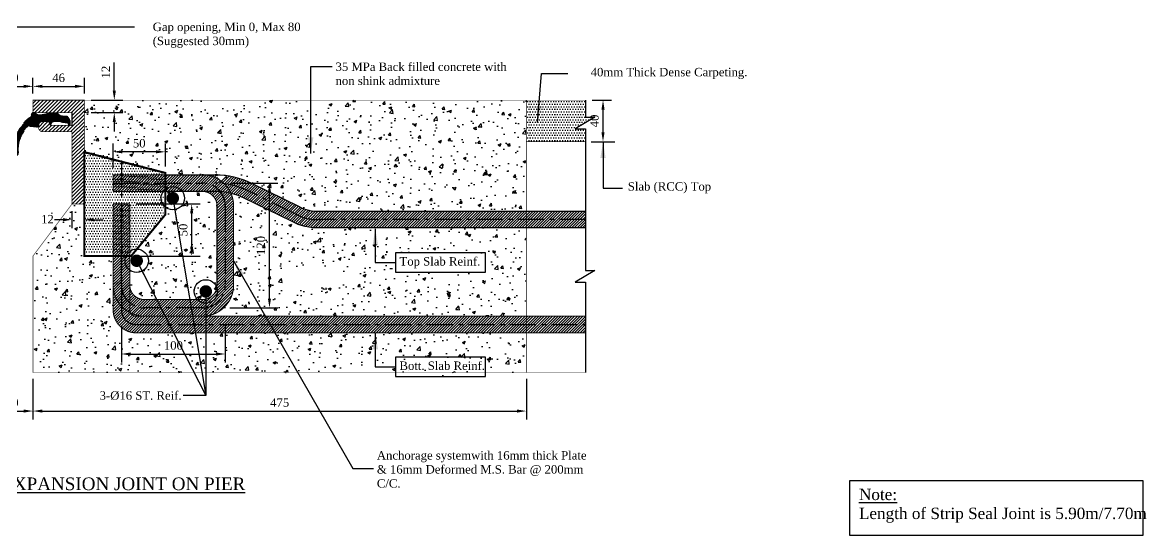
# Model space of a CAD drawing. Extents: x 25837 to 33401, y -1784 to 3293.
# Drawn here: x 28440 to 29522, y 1447 to 1941 of the extents above; entities that cross this region are included whole.
import ezdxf

# ---------------------------------------------------------------- set-up
doc = ezdxf.new("R2010")
doc.units = 0
doc.header["$LTSCALE"] = 200
doc.header["$MEASUREMENT"] = 0
doc.linetypes.add('CENTER', pattern=[2, 1.25, -0.25, 0.25, -0.25])
doc.layers.get('Defpoints').update_dxf_attribs({"linetype": 'CONTINUOUS'})
doc.layers.add('Ber', color=12, linetype='CONTINUOUS', lineweight=25)
doc.layers.add('Line', color=6, linetype='CONTINUOUS', lineweight=25)
for name, color, linetype in [('DIM', 152, 'CONTINUOUS'), ('hatch', 250, 'CONTINUOUS'), ('Text', 7, 'CONTINUOUS')]:
    doc.layers.add(name, color=color, linetype=linetype)
doc.styles.add('dimen_text', font='simplex.shx')
doc.styles.add('FRAME_TEXT', font='arial.ttf')
doc.styles.get("Standard").update_dxf_attribs({"font": 'times.ttf'})
doc.styles.add('SWISSEL', font='swissl.ttf')
doc.dimstyles.new('dim_5', dxfattribs={"dimscale": 45, "dimtxt": 0.18, "dimasz": 0.2, "dimexe": 0.18, "dimexo": 0.14, "dimgap": 0.09, "dimtad": 1, "dimdec": 0, "dimzin": 0, "dimdsep": 46, "dimtxsty": 'dimen_text', "dimcen": 0.09, "dimclrd": 256, "dimclre": 256, "dimclrt": 7, "dimadec": 0, "dimazin": 0, "dimtfac": 1, "dimtdec": 0, "dimtofl": 0, "dimtmove": 0, "dimatfit": 3, "dimfxl": 1, "dimtolj": 1, "dimtzin": 0, "dimarcsym": 0})
pattern_1 = [(50, (0, 0), (28.690407, -2.510085), [3, -33]), (355, (0, 0), (-5.550053, 30.087685), [2.4, -26.4]), (100.45144, (2.39, -0.21), (23.140354, 27.5776), [2.549608, -28.045684]), (46.1842, (0, 8), (42.689653, -6.62077), [4.5, -49.5]), (96.63564, (3.557, 7.45), (37.38648, 38.964744), [3.824414, -42.06855]), (351.18416, (0, 8), (37.38648, 38.964744), [3.6, -39.6]), (21, (4, 6), (23.876282, -16.104756), [3, -33]), (326, (4, 6), (9.732613, 29.006002), [2.4, -26.4]), (71.45144, (5.99, 4.658), (33.608895, 12.901246), [2.549608, -28.045684]), (37.5, (0, 0), (0.4863942, 13.315754), [0, -26.08, 0, -26.8, 0, -26.5]), (7.5, (0, 0), (10.5227815, 15.7764685), [0, -15.28, 0, -25.48, 0, -10.1]), (327.5, (-8.92, 0), (21.3528974, -0.902195), [0, -10, 0, -31.2, 0, -41.4]), (317.5, (-12.92, 0), (23.327447, 4.004199), [0, -13, 0, -20.72, 0, -29.4])]

# ---------------------------------------------------------------- blocks, each defined once
blk = doc.blocks.new('*D2')
at = {"layer": 'Defpoints', "color": 0, "transparency": 16777216}
for p in [(28499.9, 1879.6), (28450.4, 1866.3), (28499.9, 1866.3)]:
    blk.add_point(p, dxfattribs=at)
at = {"layer": 'hatch', "lineweight": -2, "transparency": 16777216}
for p, q in [((28450.4, 1872.6), (28450.4, 1887.7)), ((28499.9, 1872.6), (28499.9, 1887.7)), ((28459.4, 1879.6), (28490.9, 1879.6))]:
    blk.add_line(p, q, dxfattribs=at)
at = {"layer": 'hatch', "transparency": 16777216}
for points in [[(28459.4, 1881.1), (28459.4, 1878.1), (28450.4, 1879.6)], [(28490.9, 1881.1), (28490.9, 1878.1), (28499.9, 1879.6)]]:
    blk.add_solid(points, dxfattribs=at)
at = {"layer": 'hatch', "color": 7, "transparency": 16777216, "insert": (28475.1, 1887.8), "char_height": 8.1, "attachment_point": 5}
blk.add_mtext('\\A1;46', dxfattribs=at)
blk = doc.blocks.new('*D3')
at = {"layer": 'Defpoints', "color": 0, "transparency": 16777216}
for p in [(28450.4, 1879.6), (28410.4, 1866.3), (28450.4, 1866.3)]:
    blk.add_point(p, dxfattribs=at)
at = {"layer": 'hatch', "lineweight": -2, "transparency": 16777216}
for p, q in [((28410.4, 1872.6), (28410.4, 1887.7)), ((28450.4, 1872.6), (28450.4, 1887.7)), ((28419.4, 1879.6), (28441.4, 1879.6))]:
    blk.add_line(p, q, dxfattribs=at)
at = {"layer": 'hatch', "transparency": 16777216}
for points in [[(28419.4, 1881.1), (28419.4, 1878.1), (28410.4, 1879.6)], [(28441.4, 1881.1), (28441.4, 1878.1), (28450.4, 1879.6)]]:
    blk.add_solid(points, dxfattribs=at)
at = {"layer": 'hatch', "color": 7, "transparency": 16777216, "insert": (28430.4, 1887.8), "char_height": 8.1, "attachment_point": 5}
blk.add_mtext('\\A1;30', dxfattribs=at)
blk = doc.blocks.new('*D5')
at = {"layer": 'Defpoints', "color": 0, "transparency": 16777216}
for p in [(28450.4, 1604.4), (28925.4, 1604.4), (28925.4, 1567.2)]:
    blk.add_point(p, dxfattribs=at)
at = {"layer": 'hatch', "lineweight": -2, "transparency": 16777216}
for p, q in [((28450.4, 1598.1), (28450.4, 1559.1)), ((28925.4, 1598.1), (28925.4, 1559.1)), ((28459.4, 1567.2), (28916.4, 1567.2))]:
    blk.add_line(p, q, dxfattribs=at)
at = {"layer": 'hatch', "transparency": 16777216}
for points in [[(28459.4, 1568.7), (28459.4, 1565.7), (28450.4, 1567.2)], [(28916.4, 1568.7), (28916.4, 1565.7), (28925.4, 1567.2)]]:
    blk.add_solid(points, dxfattribs=at)
at = {"layer": 'hatch', "color": 7, "transparency": 16777216, "insert": (28687.9, 1575.3), "char_height": 8.1, "attachment_point": 5}
blk.add_mtext('\\A1;475', dxfattribs=at)
blk = doc.blocks.new('*D6')
at = {"layer": 'Defpoints', "color": 0, "transparency": 16777216}
for p in [(28410.4, 1604.3), (28450.4, 1604.3), (28450.4, 1567.2)]:
    blk.add_point(p, dxfattribs=at)
at = {"layer": 'hatch', "lineweight": -2, "transparency": 16777216}
for p, q in [((28410.4, 1598), (28410.4, 1559.1)), ((28450.4, 1598), (28450.4, 1559.1)), ((28419.4, 1567.2), (28441.4, 1567.2))]:
    blk.add_line(p, q, dxfattribs=at)
at = {"layer": 'hatch', "transparency": 16777216}
for points in [[(28419.4, 1568.7), (28419.4, 1565.7), (28410.4, 1567.2)], [(28441.4, 1568.7), (28441.4, 1565.7), (28450.4, 1567.2)]]:
    blk.add_solid(points, dxfattribs=at)
at = {"layer": 'hatch', "color": 7, "transparency": 16777216, "insert": (28430.4, 1575.3), "char_height": 8.1, "attachment_point": 5}
blk.add_mtext('\\A1;30', dxfattribs=at)
blk = doc.blocks.new('*D50')
at = {"layer": 'Defpoints', "color": 0, "transparency": 16777216}
for p in [(28635.6, 1655.8), (28535.6, 1655.3), (28635.6, 1622.1)]:
    blk.add_point(p, dxfattribs=at)
at = {"layer": 'hatch', "lineweight": -2, "transparency": 16777216}
for p, q in [((28535.6, 1649), (28535.6, 1614)), ((28635.6, 1649.5), (28635.6, 1614)), ((28544.6, 1622.1), (28626.6, 1622.1))]:
    blk.add_line(p, q, dxfattribs=at)
at = {"layer": 'hatch', "transparency": 16777216}
for points in [[(28544.6, 1623.6), (28544.6, 1620.6), (28535.6, 1622.1)], [(28626.6, 1623.6), (28626.6, 1620.6), (28635.6, 1622.1)]]:
    blk.add_solid(points, dxfattribs=at)
at = {"layer": 'hatch', "color": 7, "transparency": 16777216, "insert": (28585.6, 1630.3), "char_height": 8.1, "attachment_point": 5}
blk.add_mtext('\\A1;100', dxfattribs=at)
blk = doc.blocks.new('*D51')
at = {"layer": 'Defpoints', "color": 0, "transparency": 16777216}
for p in [(28635.1, 1786.5), (28678.1, 1786.5), (28633.6, 1666.5)]:
    blk.add_point(p, dxfattribs=at)
at = {"layer": 'hatch', "lineweight": -2, "transparency": 16777216}
for p, q in [((28641.4, 1786.5), (28686.2, 1786.5)), ((28678.1, 1675.5), (28678.1, 1777.5)), ((28639.9, 1666.5), (28686.2, 1666.5))]:
    blk.add_line(p, q, dxfattribs=at)
at = {"layer": 'hatch', "transparency": 16777216}
for points in [[(28676.6, 1777.5), (28679.6, 1777.5), (28678.1, 1786.5)], [(28676.6, 1675.5), (28679.6, 1675.5), (28678.1, 1666.5)]]:
    blk.add_solid(points, dxfattribs=at)
at = {"layer": 'hatch', "color": 7, "transparency": 16777216, "insert": (28669.9, 1726.5), "char_height": 8.1, "attachment_point": 5, "rotation": 90}
blk.add_mtext('\\A1;120', dxfattribs=at)
blk = doc.blocks.new('*D53')
at = {"layer": 'Defpoints', "color": 0, "transparency": 16777216}
for p in [(28500.2, 1866.3), (28528.7, 1866.3), (28500.2, 1854.3)]:
    blk.add_point(p, dxfattribs=at)
at = {"layer": 'hatch', "lineweight": -2, "transparency": 16777216}
for p, q in [((28528.7, 1875.3), (28528.7, 1902.4)), ((28506.5, 1866.3), (28536.8, 1866.3)), ((28506.5, 1854.3), (28536.8, 1854.3)), ((28528.7, 1845.3), (28528.7, 1836.3))]:
    blk.add_line(p, q, dxfattribs=at)
at = {"layer": 'hatch', "transparency": 16777216}
for points in [[(28527.2, 1875.3), (28530.2, 1875.3), (28528.7, 1866.3)], [(28527.2, 1845.3), (28530.2, 1845.3), (28528.7, 1854.3)]]:
    blk.add_solid(points, dxfattribs=at)
at = {"layer": 'hatch', "color": 7, "transparency": 16777216, "insert": (28520.6, 1893.3), "char_height": 8.1, "attachment_point": 5, "rotation": 90}
blk.add_mtext('\\A1;12', dxfattribs=at)
blk = doc.blocks.new('*D85')
at = {"layer": 'Defpoints', "color": 0, "transparency": 16777216}
for p in [(28543.6, 1766.5), (28603.2, 1766.5), (28543.6, 1716.3)]:
    blk.add_point(p, dxfattribs=at)
at = {"layer": 'hatch', "lineweight": -2, "transparency": 16777216}
for p, q in [((28549.9, 1766.5), (28611.3, 1766.5)), ((28603.2, 1725.3), (28603.2, 1757.5)), ((28549.9, 1716.3), (28611.3, 1716.3))]:
    blk.add_line(p, q, dxfattribs=at)
at = {"layer": 'hatch', "transparency": 16777216}
for points in [[(28601.7, 1757.5), (28604.7, 1757.5), (28603.2, 1766.5)], [(28601.7, 1725.3), (28604.7, 1725.3), (28603.2, 1716.3)]]:
    blk.add_solid(points, dxfattribs=at)
at = {"layer": 'hatch', "color": 7, "transparency": 16777216, "insert": (28595.1, 1741.4), "char_height": 8.1, "attachment_point": 5, "rotation": 90}
blk.add_mtext('\\A1;50', dxfattribs=at)
blk = doc.blocks.new('*D87')
at = {"layer": 'Defpoints', "color": 0, "transparency": 16777216}
for p in [(28527.6, 1816.6), (28527.6, 1794.5), (28577.9, 1796.3)]:
    blk.add_point(p, dxfattribs=at)
at = {"layer": 'hatch', "lineweight": -2, "transparency": 16777216}
for p, q in [((28527.6, 1800.8), (28527.6, 1824.7)), ((28577.9, 1802.6), (28577.9, 1824.7)), ((28568.9, 1816.6), (28536.6, 1816.6))]:
    blk.add_line(p, q, dxfattribs=at)
at = {"layer": 'hatch', "transparency": 16777216}
for points in [[(28536.6, 1818.1), (28536.6, 1815.1), (28527.6, 1816.6)], [(28568.9, 1818.1), (28568.9, 1815.1), (28577.9, 1816.6)]]:
    blk.add_solid(points, dxfattribs=at)
at = {"layer": 'hatch', "color": 7, "transparency": 16777216, "insert": (28552.7, 1824.8), "char_height": 8.1, "attachment_point": 5}
blk.add_mtext('\\A1;50', dxfattribs=at)
blk = doc.blocks.new('*D98')
at = {"layer": 'Defpoints', "color": 0, "transparency": 16777216}
for p in [(28982.3, 1866.3), (28999.2, 1866.3), (28982.3, 1826.3)]:
    blk.add_point(p, dxfattribs=at)
at = {"layer": 'hatch', "lineweight": -2, "transparency": 16777216}
for p, q in [((28988.6, 1866.3), (29007.3, 1866.3)), ((28999.2, 1835.3), (28999.2, 1857.3)), ((28988.6, 1826.3), (29007.3, 1826.3))]:
    blk.add_line(p, q, dxfattribs=at)
at = {"layer": 'hatch', "transparency": 16777216}
for points in [[(28997.7, 1857.3), (29000.7, 1857.3), (28999.2, 1866.3)], [(28997.7, 1835.3), (29000.7, 1835.3), (28999.2, 1826.3)]]:
    blk.add_solid(points, dxfattribs=at)
at = {"layer": 'hatch', "color": 7, "transparency": 16777216, "insert": (28991, 1846.3), "char_height": 8.1, "attachment_point": 5, "rotation": 90}
blk.add_mtext('\\A1;40', dxfattribs=at)

msp = doc.modelspace()

# ---------------------------------------------------------------- hatches: boundary and pattern name
at = {"layer": 'hatch'}
h = msp.add_hatch(dxfattribs=at)
h.set_pattern_fill('ANSI31', color=256, scale=20)
h.paths.add_polyline_path([(28499.9, 1866.3), (28450.4, 1866.3), (28450.4, 1854.4), (28451.1, 1854.4), (28451.5, 1854.4), (28452.2, 1854.4), (28466.8, 1854.3), (28466.9, 1854.4), (28467.2, 1854.3), (28487.9, 1854.3), (28487.9, 1841.9), (28467.2, 1842.1), (28467.2, 1842.2, -0.128468), (28466.7, 1842.4), (28466.8, 1842.4), (28466.7, 1842.6), (28466.6, 1842.8), (28466.1, 1843.9), (28465.9, 1844.4), (28465.7, 1845.1), (28465.2, 1845.5), (28464.8, 1845.8), (28458.9, 1845.8), (28458.2, 1845.5), (28457.5, 1845.1), (28457.1, 1844.6), (28456.6, 1844.2), (28456.2, 1843.5), (28455.9, 1842.8), (28455.9, 1841.9), (28455.9, 1841.7), (28455.9, 1839.2, 0.375735), (28459.7, 1836), (28487.9, 1836), (28487.9, 1766.3), (28499.9, 1766.3), (28499.9, 1801.3), (28499.9, 1854.3)])
h = msp.add_hatch(dxfattribs=at)
h.set_pattern_fill('DOTS', color=256, scale=40)
h.set_pattern_definition([(0, (116.568, 10), (1.25, 2.5), [0, -2.5])])
h.paths.add_polyline_path([(28925.4, 1866.3), (28925.4, 1826.3), (28982.3, 1826.3), (28982.3, 1838.7), (28972.4, 1838.7), (28991.2, 1849.8), (28982.4, 1849.8), (28982.4, 1866.3)])
at = {"layer": 'Line'}
h = msp.add_hatch(dxfattribs=at)
h.set_pattern_fill('AR-CONC', color=256, scale=4)
h.set_pattern_definition(pattern_1)
h.paths.add_polyline_path([(28799.3, 1619.1), (28886, 1619.1), (28886, 1600.6), (28799.3, 1600.6)])
edge = h.paths.add_edge_path()
edge.add_line((28925.4, 1743.5), (28726.6, 1743.5))
edge.add_arc((28724.2, 1795.4), 51.9, 241.2117, 272.7177, ccw=False)
edge.add_line((28699.2, 1749.8), (28653.6, 1772.1))
edge.add_arc((28626.1, 1715.9), 62.5, 63.9294, 76.2407)
edge.add_arc((28613.6, 1764.5), 30, 0, 24.0073, ccw=False)
edge.add_line((28643.6, 1764.5), (28643.6, 1688.5))
edge.add_arc((28613.6, 1688.5), 30, -90, 0, ccw=False)
edge.add_line((28613.6, 1658.5), (28925.4, 1658.5))
edge.add_line((28925.4, 1658.5), (28925.4, 1743.5))
h.paths.add_polyline_path([(28799.3, 1700.9), (28799.3, 1719.4), (28886, 1719.4), (28886, 1700.9)], flags=16)
edge = h.paths.add_edge_path()
edge.add_line((28925.4, 1866.3), (28499.9, 1866.3))
edge.add_line((28499.9, 1866.3), (28499.9, 1854.3))
edge.add_line((28499.9, 1854.3), (28499.9, 1816.3))
edge.add_line((28499.9, 1816.3), (28579.9, 1796.3))
edge.add_line((28579.9, 1796.3), (28579.9, 1794.5))
edge.add_line((28579.9, 1794.5), (28626.1, 1794.5))
edge.add_arc((28626.1, 1715.9), 78.5, 63.9294, 90, ccw=False)
edge.add_line((28660.7, 1786.5), (28706.6, 1764))
edge.add_arc((28724.2, 1795.4), 35.9, 240.6623, 272.7177)
edge.add_line((28725.9, 1759.5), (28925.4, 1759.5))
edge.add_line((28925.4, 1759.5), (28925.4, 1866.3))
h.paths.add_polyline_path([(28800.5, 1602.3), (28886.3, 1602.3), (28886.3, 1619), (28800.5, 1619)])
h.paths.add_polyline_path([(28456.9, 1745.9), (28472.5, 1745.9), (28472.5, 1758), (28456.9, 1758)])
h.paths.add_polyline_path([(28801, 1702.6), (28883.1, 1702.6), (28883.1, 1719.3), (28801, 1719.3)], flags=0)
h.paths.add_polyline_path([(28690.9, 1685.8), (28746.5, 1685.8), (28746.5, 1702.5), (28690.9, 1702.5)], flags=16)
edge = h.paths.add_edge_path()
edge.add_line((28450.4, 1716.3), (28450.4, 1604.3))
edge.add_line((28450.4, 1604.3), (28925.4, 1604.3))
edge.add_line((28925.4, 1604.3), (28925.4, 1642.5))
edge.add_line((28925.4, 1642.5), (28549.6, 1642.5))
edge.add_arc((28549.6, 1664.5), 22, 180, 270, ccw=False)
edge.add_line((28527.6, 1664.5), (28527.6, 1691.1))
edge.add_line((28527.6, 1691.1), (28527.6, 1716.3))
edge.add_line((28527.6, 1716.3), (28499.9, 1716.3))
edge.add_line((28499.9, 1716.3), (28487.9, 1716.3))
edge.add_line((28487.9, 1716.3), (28450.4, 1716.3))
h = msp.add_hatch(dxfattribs=at)
h.set_pattern_fill('ANSI31', color=256)
h.paths.add_polyline_path([(28413, 1849.6), (28412.4, 1850.1), (28411.9, 1850.8), (28411.7, 1851.4), (28411.7, 1852.3), (28411.5, 1852.8), (28411.2, 1853.5), (28410.8, 1853.9), (28410.4, 1854.3), (28408.4, 1854.3), (28408.1, 1853.9), (28407.2, 1853.5), (28406.3, 1853), (28405.9, 1852.6), (28404.9, 1852.3), (28403.8, 1852.1), (28402.4, 1852.3), (28401.3, 1852.3), (28399.9, 1852.6), (28398.8, 1852.8), (28397.7, 1853), (28396.5, 1853.5), (28395.4, 1853.9), (28394.5, 1854.2), (28394.1, 1854.3), (28393.5, 1854.3), (28393.1, 1854.2), (28392.5, 1853.9), (28391.8, 1853.7), (28386.1, 1853.5), (28385.4, 1853), (28385, 1852.6), (28378.3, 1852.1), (28377.8, 1851.7), (28377.4, 1851.2), (28376.9, 1850.8), (28376.5, 1850.3), (28376, 1849.6), (28375.6, 1848.9), (28375.3, 1848.5), (28375.1, 1847.8), (28374.7, 1847.1), (28374.4, 1846.5), (28374.4, 1845.8), (28374.4, 1842.8), (28374.7, 1842.4), (28375.3, 1842.2), (28376, 1842.4), (28376.2, 1843.1), (28376.5, 1844.2), (28377.2, 1845.1), (28378.1, 1845.6), (28385.2, 1845.8), (28391.3, 1845.6), (28392.2, 1844.6), (28393.5, 1842.2), (28393.9, 1842.4), (28394, 1842.6), (28394.6, 1843.9), (28394.9, 1844.7), (28395.1, 1845.1), (28395.5, 1845.5), (28396, 1845.8), (28401.8, 1845.8), (28402.5, 1845.5), (28403.1, 1845.1), (28403.2, 1845.1), (28404.1, 1844.2), (28404.6, 1843.5), (28404.8, 1842.8), (28404.8, 1841.7), (28405, 1841), (28405.5, 1840.6), (28405.9, 1840.6), (28406.6, 1840.6), (28407.3, 1841), (28407.5, 1841), (28413.7, 1841.5), (28414.2, 1841.7), (28414.6, 1841.7), (28415.3, 1841.3), (28416, 1840.6), (28416.7, 1840.1), (28417.1, 1839.7), (28417.8, 1839), (28418.2, 1838.3), (28418.9, 1837.6), (28419.4, 1837.2), (28418.8, 1836.5), (28419.3, 1835.8), (28419.7, 1835.1), (28420.2, 1834.2), (28420.6, 1833.6), (28421.1, 1832.9), (28421.5, 1832.2), (28421.8, 1831.3), (28422.2, 1830.6), (28422.4, 1829.9), (28422.7, 1829), (28423.1, 1828.4), (28423.3, 1827.4), (28423.6, 1826.8), (28423.8, 1825.9), (28423.8, 1825.2), (28424, 1824.3), (28424.2, 1823.4), (28424.2, 1822.7), (28424.2, 1821.8), (28424.5, 1820.9), (28424.5, 1820.2), (28424.5, 1819.3), (28424.5, 1818.4), (28424.5, 1817.5), (28424.2, 1816.6), (28424.5, 1815.5), (28424.7, 1814.3), (28425.4, 1813.4), (28426.1, 1812.5), (28426.7, 1811.8), (28427.9, 1811.4), (28429, 1810.9), (28430.1, 1810.9), (28430.4, 1810.9), (28430.4, 1815.7), (28430.1, 1815.7), (28429.4, 1815.9), (28429.2, 1816.8), (28429.2, 1817.7), (28429.2, 1818.6), (28429.2, 1819.5), (28429.2, 1820.4), (28429, 1821.3), (28429, 1822.5), (28429, 1823.4), (28428.8, 1824.3), (28428.5, 1825.2), (28428.5, 1826.1), (28428.3, 1827), (28428.1, 1827.9), (28427.9, 1828.8), (28427.4, 1829.7), (28427.2, 1830.4), (28427, 1831.3), (28426.5, 1832.2), (28426.3, 1833.1), (28425.8, 1834), (28425.4, 1834.7), (28424.9, 1835.6), (28424.5, 1836.3), (28424, 1837.2), (28423.6, 1837.9), (28423.1, 1838.8), (28422.4, 1839.4), (28422, 1840.3), (28421.3, 1841), (28420.6, 1841.7), (28420.2, 1842.4), (28419.5, 1843.1), (28418.8, 1843.7), (28419.2, 1844.6), (28418.2, 1845.3), (28417.6, 1846.2), (28416.7, 1846.9), (28415.8, 1847.8), (28414.9, 1848.5), (28414, 1849.2)])
h.paths.add_polyline_path([(28485.4, 1848.5), (28485.1, 1848.9), (28484.7, 1849.6), (28484.2, 1850.3), (28483.8, 1850.8), (28477.3, 1851.2), (28476.9, 1851.7), (28476.4, 1852.1), (28475.7, 1852.6), (28475.3, 1853), (28474.6, 1853.5), (28468.9, 1853.7), (28468.3, 1853.9), (28467.6, 1854.2), (28467.2, 1854.3), (28466.6, 1854.3), (28466.2, 1854.2), (28465.3, 1853.9), (28464.2, 1853.5), (28463, 1853), (28461.9, 1852.8), (28460.8, 1852.6), (28459.4, 1852.3), (28458.3, 1852.3), (28456.9, 1852.1), (28455.8, 1852.3), (28454.8, 1852.6), (28454.5, 1853), (28453.5, 1853.5), (28452.6, 1853.9), (28452.3, 1854.3), (28450.3, 1854.3), (28449.9, 1853.9), (28449.5, 1853.5), (28449.2, 1852.8), (28449, 1852.3), (28449, 1851.4), (28448.8, 1850.8), (28448.3, 1850.1), (28447.7, 1849.6), (28446.8, 1849.2), (28445.9, 1848.5), (28444.9, 1847.8), (28444, 1846.9), (28443.1, 1846.2), (28442.5, 1845.3), (28441.6, 1844.6), (28441.9, 1843.7), (28441.2, 1843.1), (28440.5, 1842.4), (28440.1, 1841.7), (28439.4, 1841), (28438.7, 1840.3), (28438.3, 1839.4), (28437.6, 1838.8), (28437.1, 1837.9), (28436.7, 1837.2), (28436.2, 1836.3), (28435.8, 1835.6), (28435.3, 1834.7), (28434.9, 1834), (28434.4, 1833.1), (28434.2, 1832.2), (28433.7, 1831.3), (28433.5, 1830.4), (28433.3, 1829.7), (28432.8, 1828.8), (28432.6, 1827.9), (28432.4, 1827), (28432.2, 1826.1), (28432.2, 1825.2), (28431.9, 1824.3), (28431.7, 1823.4), (28431.7, 1822.5), (28431.7, 1821.3), (28431.5, 1820.4), (28431.5, 1819.5), (28431.5, 1818.6), (28431.5, 1817.7), (28431.5, 1816.8), (28431.3, 1815.9), (28430.6, 1815.7), (28430.4, 1815.7), (28430.4, 1810.9), (28430.6, 1810.9), (28431.7, 1810.9), (28432.8, 1811.4), (28434, 1811.8), (28434.7, 1812.5), (28435.3, 1813.4), (28436, 1814.3), (28436.2, 1815.5), (28436.5, 1816.6), (28436.2, 1817.5), (28436.2, 1818.4), (28436.2, 1819.3), (28436.2, 1820.2), (28436.2, 1820.9), (28436.5, 1821.8), (28436.5, 1822.7), (28436.5, 1823.4), (28436.7, 1824.3), (28436.9, 1825.2), (28436.9, 1825.9), (28437.1, 1826.8), (28437.4, 1827.4), (28437.6, 1828.4), (28438, 1829), (28438.3, 1829.9), (28438.5, 1830.6), (28439, 1831.3), (28439.2, 1832.2), (28439.6, 1832.9), (28440.1, 1833.6), (28440.5, 1834.2), (28441, 1835.1), (28441.4, 1835.8), (28441.9, 1836.5), (28441.3, 1837.2), (28441.8, 1837.6), (28442.5, 1838.3), (28442.9, 1839), (28443.6, 1839.7), (28444, 1840.1), (28444.7, 1840.6), (28445.4, 1841.3), (28446.1, 1841.7), (28446.5, 1841.7), (28447, 1841.5), (28447.2, 1841), (28447.4, 1841), (28454.1, 1840.6), (28454.8, 1840.6), (28455.2, 1840.6), (28455.7, 1841), (28455.9, 1841.7), (28455.9, 1842.8), (28456.2, 1843.5), (28456.6, 1844.2), (28457.5, 1845.1), (28458.2, 1845.5), (28458.9, 1845.8), (28464.8, 1845.8), (28465.2, 1845.5), (28465.7, 1845.1), (28465.8, 1844.7), (28466.1, 1843.9), (28466.7, 1842.6), (28466.8, 1842.4), (28467.2, 1842.2), (28468.5, 1844.6), (28469.4, 1845.6), (28475.5, 1845.8), (28476.6, 1845.6), (28477.6, 1845.1), (28484.2, 1844.2), (28484.5, 1843.1), (28484.7, 1842.4), (28485.4, 1842.2), (28486, 1842.4), (28486.3, 1842.8), (28486.3, 1845.8), (28486.3, 1846.5), (28486, 1847.1), (28485.6, 1847.8)])
h = msp.add_hatch(dxfattribs=at)
h.set_pattern_fill('DOTS', color=8, scale=40)
h.set_pattern_definition([(0, (346.9933, 370.4102), (1.25, 2.5), [0, -2.5])])
h.paths.add_polyline_path([(28499.9, 1818.3), (28576.9, 1797.3), (28576.9, 1757.3), (28544.9, 1718.3), (28499.9, 1718.3)])
at = {"layer": 'Line', "lineweight": 9}
h = msp.add_hatch(dxfattribs=at)
h.set_pattern_fill('ANSI31', color=8, scale=15)
h.set_pattern_definition([(45, (13, -15), (-1.32582521, 1.32582521), [])])
h.paths.add_polyline_path([(28579.9, 1794.5), (28527.6, 1794.5), (28527.6, 1778.5), (28579.9, 1778.5)])
edge = h.paths.add_edge_path()
edge.add_line((28613.6, 1794.5), (28579.9, 1794.5))
edge.add_line((28579.9, 1794.5), (28579.9, 1778.5))
edge.add_line((28579.9, 1778.5), (28613.6, 1778.5))
edge.add_arc((28613.6, 1764.5), 14, 0, 90, ccw=False)
edge.add_line((28627.6, 1764.5), (28627.6, 1688.5))
edge.add_arc((28613.6, 1688.5), 14, -90, 0, ccw=False)
edge.add_line((28613.6, 1674.5), (28557.6, 1674.5))
edge.add_arc((28557.6, 1688.5), 14, 180, 270, ccw=False)
edge.add_line((28543.6, 1688.5), (28543.6, 1716.3))
edge.add_line((28543.6, 1716.3), (28535.6, 1716.3))
edge.add_line((28535.6, 1716.3), (28535.6, 1668.1))
edge.add_arc((28557.6, 1688.5), 30, 222.8334, 270)
edge.add_line((28557.6, 1658.5), (28613.6, 1658.5))
edge.add_arc((28613.6, 1688.5), 30, 270, 360)
edge.add_line((28643.6, 1688.5), (28643.6, 1764.5))
edge.add_arc((28613.6, 1764.5), 30, 0, 90)
edge = h.paths.add_edge_path()
edge.add_line((28535.6, 1716.3), (28527.6, 1716.3))
edge.add_line((28527.6, 1716.3), (28527.6, 1688.5))
edge.add_arc((28557.6, 1688.5), 30, 180, 222.8334)
edge.add_line((28535.6, 1668.1), (28535.6, 1716.3))
h.paths.add_polyline_path([(28535.6, 1766.5), (28527.6, 1766.5), (28527.6, 1716.3), (28535.6, 1716.3)])
h.paths.add_polyline_path([(28543.6, 1766.5), (28535.6, 1766.5), (28535.6, 1716.3), (28543.6, 1716.3)], flags=17)
h = msp.add_hatch(dxfattribs=at)
h.set_pattern_fill('ANSI31', color=8, scale=15)
h.set_pattern_definition([(45, (-54.991, 95.2127), (-1.32582521, 1.32582521), [])])
edge = h.paths.add_edge_path()
edge.add_line((28901.9, 1751.5), (28726.3, 1751.5))
edge.add_arc((28724.2, 1795.4), 43.9, 240.9747, 272.7177, ccw=False)
edge.add_line((28702.8, 1756.9), (28657.1, 1779.3))
edge.add_arc((28626.1, 1715.9), 70.5, 63.9294, 88.9317)
edge.add_arc((28601.9, 1823.5), 45, 304.6647, 318.8834)
edge.add_arc((28626.1, 1715.9), 78.5, 63.9294, 82.9621, ccw=False)
edge.add_line((28660.7, 1786.5), (28706.6, 1764))
edge.add_arc((28724.2, 1795.4), 35.9, 240.6623, 272.7177)
edge.add_line((28725.9, 1759.5), (28901.9, 1759.5))
edge.add_line((28901.9, 1759.5), (28901.9, 1751.5))
edge = h.paths.add_edge_path()
edge.add_arc((28613.6, 1764.5), 30, 72.0348, 90)
edge.add_line((28613.6, 1794.5), (28624.8, 1794.5))
edge.add_arc((28601.9, 1823.5), 37, 304.5819, 308.3917, ccw=False)
edge = h.paths.add_edge_path()
edge.add_arc((28613.6, 1764.5), 30, 54.9668, 72.0348)
edge.add_arc((28601.9, 1823.5), 37, 304.5819, 308.3917)
edge.add_line((28624.8, 1794.5), (28626.1, 1794.5))
edge.add_arc((28626.1, 1715.9), 78.5, 82.9621, 90, ccw=False)
edge.add_arc((28601.9, 1823.5), 45, 310.0724, 318.8834, ccw=False)
edge = h.paths.add_edge_path()
edge.add_arc((28613.6, 1764.5), 30, 24.0073, 45.7774)
edge.add_arc((28626.1, 1715.9), 70.5, 63.9294, 83.1673, ccw=False)
edge.add_line((28657.1, 1779.3), (28702.8, 1756.9))
edge.add_arc((28724.2, 1795.4), 43.9, 240.9747, 272.7177)
edge.add_line((28726.3, 1751.5), (28901.9, 1751.5))
edge.add_line((28901.9, 1751.5), (28901.9, 1743.5))
edge.add_line((28901.9, 1743.5), (28726.6, 1743.5))
edge.add_arc((28724.2, 1795.4), 51.9, 241.2117, 272.7177, ccw=False)
edge.add_line((28699.2, 1749.8), (28653.6, 1772.1))
edge.add_arc((28626.1, 1715.9), 62.5, 63.9294, 76.2407)
h.paths.add_polyline_path([(28982.3, 1743.5), (28982.3, 1751.5), (28901.9, 1751.5), (28901.9, 1743.5)])
h.paths.add_polyline_path([(28982.3, 1751.5), (28982.3, 1759.5), (28901.9, 1759.5), (28901.9, 1751.5)])
at = {"layer": 'Line'}
h = msp.add_hatch(dxfattribs=at)
h.set_pattern_fill('AR-CONC', color=256, scale=4)
h.set_pattern_definition([(50, (0, 15), (28.690407, -2.510085), [3, -33]), (355, (0, 15), (-5.550053, 30.087685), [2.4, -26.4]), (100.45144, (2.39, 14.79), (23.140354, 27.5776), [2.549608, -28.045684]), (46.1842, (0, 23), (42.689653, -6.62077), [4.5, -49.5]), (96.63564, (3.557, 22.45), (37.38648, 38.964744), [3.824414, -42.06855]), (351.18416, (0, 23), (37.38648, 38.964744), [3.6, -39.6]), (21, (4, 21), (23.876282, -16.104756), [3, -33]), (326, (4, 21), (9.732613, 29.006002), [2.4, -26.4]), (71.45144, (5.99, 19.658), (33.608895, 12.901246), [2.549608, -28.045684]), (37.5, (0, 15), (0.4863942, 13.315754), [0, -26.08, 0, -26.8, 0, -26.5]), (7.5, (0, 15), (10.5227815, 15.7764685), [0, -15.28, 0, -25.48, 0, -10.1]), (327.5, (-8.92, 15), (21.3528974, -0.902195), [0, -10, 0, -31.2, 0, -41.4]), (317.5, (-12.92, 15), (23.327447, 4.004199), [0, -13, 0, -20.72, 0, -29.4])])
h.paths.add_polyline_path([(28627.6, 1764.5, 0.414214), (28613.6, 1778.5), (28579.9, 1778.5), (28579.9, 1756.3), (28544.9, 1716.3), (28543.6, 1716.3), (28543.6, 1688.5, 0.414214), (28557.6, 1674.5), (28613.6, 1674.5, 0.414214), (28627.6, 1688.5)])
h = msp.add_hatch(dxfattribs=at)
h.set_pattern_fill('AR-CONC', color=256, scale=4)
h.set_pattern_definition(pattern_1)
h.paths.add_polyline_path([(28499.9, 1766.3), (28487.9, 1766.3), (28450.4, 1716.3), (28499.9, 1716.3)])
at = {"layer": 'Line', "lineweight": 9}
h = msp.add_hatch(dxfattribs=at)
h.set_pattern_fill('ANSI31', color=8, scale=15)
h.set_pattern_definition([(45, (-84.2437, 121.2074), (-1.32582521, 1.32582521), [])])
edge = h.paths.add_edge_path()
edge.add_line((28535.6, 1691.1), (28527.6, 1691.1))
edge.add_line((28527.6, 1691.1), (28527.6, 1664.5))
edge.add_arc((28549.6, 1664.5), 22, 180, 270)
edge.add_line((28549.6, 1642.5), (28872.6, 1642.5))
edge.add_line((28872.6, 1642.5), (28872.6, 1650.5))
edge.add_line((28872.6, 1650.5), (28549.6, 1650.5))
edge.add_arc((28549.6, 1664.5), 14, 180, 270, ccw=False)
edge.add_line((28535.6, 1664.5), (28535.6, 1691.1))
edge = h.paths.add_edge_path(flags=17)
edge.add_line((28540.3, 1691.1), (28535.6, 1691.1))
edge.add_line((28535.6, 1691.1), (28535.6, 1664.5))
edge.add_arc((28549.6, 1664.5), 14, 180, 270)
edge.add_line((28549.6, 1650.5), (28872.6, 1650.5))
edge.add_line((28872.6, 1650.5), (28872.6, 1658.5))
edge.add_line((28872.6, 1658.5), (28549.6, 1658.5))
edge.add_arc((28549.6, 1664.5), 6, 180, 270, ccw=False)
edge.add_line((28543.6, 1664.5), (28543.6, 1688.1))
edge.add_arc((28572.6, 1722.5), 45, 224.1735, 229.876, ccw=False)
h.paths.add_polyline_path([(28982.3, 1642.5), (28982.3, 1650.5), (28872.6, 1650.5), (28872.6, 1642.5)])
h.paths.add_polyline_path([(28982.3, 1650.5), (28982.3, 1658.5), (28872.6, 1658.5), (28872.6, 1650.5)])

# ---------------------------------------------------------------- linework, layer by layer
at = {"layer": 'Ber', "const_width": 6}
for points in [[(28588, 1772, -1), (28582, 1772, -1)], [(28553.3, 1711.8, -1), (28547.3, 1711.8, -1)], [(28619.8, 1682.3, -1), (28613.8, 1682.3, -1)]]:
    msp.add_lwpolyline(points, format="xyb", close=True, dxfattribs=at)
at = {"layer": 'hatch', "color": 1}
msp.add_line((28487.9, 1854.3), (28487.9, 1841.9), dxfattribs=at)
at = {"layer": 'hatch'}
for p, q in [((28987.9, 1826.3), (29010.5, 1826.3)), ((28487.9, 1759.4), (28487.9, 1743.2)), ((28499.9, 1759.4), (28499.9, 1743.2)), ((28479.4, 1751.3), (28471.1, 1751.3)), ((28508.9, 1751.3), (28517.9, 1751.3))]:
    msp.add_line(p, q, dxfattribs=at)
at = {"layer": 'hatch', "color": 1, "const_width": 0.65}
for points in [[(28487.9, 1854.3), (28450.4, 1854.3), (28450.4, 1866.3), (28499.9, 1866.3), (28499.9, 1854.3), (28499.9, 1854.3)], [(28487.9, 1854.3), (28487.9, 1841.9)], [(28499.9, 1766.3), (28499.9, 1854.3)], [(28487.9, 1836), (28487.9, 1766.3)], [(28499.9, 1766.3), (28487.9, 1766.3)]]:
    msp.add_lwpolyline(points, dxfattribs=at)
at = {"layer": 'hatch', "color": 12, "const_width": 0.5}
for points in [[(28499.9, 1866.3), (28982.4, 1866.3)], [(28925.4, 1866.3), (28925.4, 1604.3)], [(28925.4, 1826.3), (28982.3, 1826.3)], [(28450.4, 1716.3), (28487.9, 1766.3)], [(28450.4, 1716.3), (28450.4, 1604.3), (28450.4, 1604.3)], [(28982.3, 1604.3), (28450.4, 1604.3)]]:
    msp.add_lwpolyline(points, dxfattribs=at)
at = {"layer": 'hatch'}
for points in [[(28982.4, 1866.3), (28982.4, 1849.8), (28991.2, 1849.8), (28972.4, 1838.7), (28982.3, 1838.7), (28982.4, 1726.2)], [(28982.4, 1726.2), (28982.4, 1702.4)], [(28982.4, 1702.4), (28982.4, 1702.4), (28991.2, 1702.4), (28972.4, 1691.3), (28982.3, 1691.3), (28982.3, 1604.3)]]:
    msp.add_lwpolyline(points, dxfattribs=at)
at = {"layer": 'hatch', "color": 5, "const_width": 0.5}
msp.add_lwpolyline([(28439.4, 1841), (28440.1, 1841.7), (28440.5, 1842.4), (28441.2, 1843.1), (28441.9, 1843.7), (28441.6, 1844.6), (28442.5, 1845.3), (28443.1, 1846.2), (28444, 1846.9), (28444.9, 1847.8), (28445.9, 1848.5), (28446.8, 1849.2), (28447.7, 1849.6), (28448.3, 1850.1), (28448.8, 1850.8), (28449, 1851.4), (28449, 1852.3), (28449.2, 1852.8), (28449.5, 1853.5), (28449.9, 1853.9), (28450.4, 1854.4), (28451.1, 1854.4), (28451.5, 1854.4), (28452.2, 1854.4), (28452.6, 1853.9), (28453.5, 1853.5), (28454.5, 1853), (28454.8, 1852.6), (28455.8, 1852.3), (28456.9, 1852.1), (28458.3, 1852.3), (28459.4, 1852.3), (28460.8, 1852.6), (28461.9, 1852.8), (28463, 1853), (28464.2, 1853.5), (28465.3, 1853.9), (28466.2, 1854.2), (28466.9, 1854.4), (28467.6, 1854.2), (28468.3, 1853.9), (28468.9, 1853.7), (28474.6, 1853.5), (28475.3, 1853), (28475.7, 1852.6), (28476.4, 1852.1), (28476.9, 1851.7), (28477.3, 1851.2), (28483.8, 1850.8), (28484.2, 1850.3), (28484.7, 1849.6), (28485.1, 1848.9), (28485.4, 1848.5), (28485.6, 1847.8), (28486, 1847.1), (28486.3, 1846.5), (28486.3, 1845.8), (28486.3, 1842.8), (28486, 1842.4), (28485.4, 1842.2), (28484.7, 1842.4), (28484.5, 1843.1), (28484.2, 1844.2), (28477.6, 1845.1), (28476.6, 1845.6), (28475.5, 1845.8), (28469.4, 1845.6), (28468.5, 1844.6), (28467.2, 1842.2), (28466.8, 1842.4), (28466.6, 1842.8), (28466.1, 1843.9), (28465.8, 1844.7), (28465.7, 1845.1), (28465.2, 1845.5), (28464.8, 1845.8), (28458.9, 1845.8), (28458.2, 1845.5), (28457.6, 1845.1), (28457.5, 1845.1), (28456.6, 1844.2), (28456.2, 1843.5), (28455.9, 1842.8), (28455.9, 1841.7), (28455.7, 1841), (28455.2, 1840.6), (28454.8, 1840.6), (28454.1, 1840.6), (28447.4, 1841), (28447.2, 1841), (28447, 1841.5), (28446.5, 1841.7), (28446.1, 1841.7), (28445.4, 1841.3), (28444.7, 1840.6), (28444, 1840.1), (28443.6, 1839.7), (28442.9, 1839), (28442.5, 1838.3), (28441.8, 1837.6), (28441.3, 1837.2), (28441.9, 1836.5), (28441.4, 1835.8), (28441, 1835.1), (28440.5, 1834.2), (28440.1, 1833.6), (28439.6, 1832.9)], dxfattribs=at)
at = {"layer": 'hatch', "color": 1, "const_width": 0.65}
msp.add_lwpolyline([(28487.9, 1841.9), (28467.5, 1842.1, -0.15474), (28466.8, 1842.4), (28465.9, 1844.4), (28465.7, 1845.1), (28465.2, 1845.5), (28464.8, 1845.8), (28458.9, 1845.8), (28458.2, 1845.5), (28457.5, 1845.1), (28457.1, 1844.6), (28456.6, 1844.2), (28456.2, 1843.5), (28455.9, 1842.8), (28455.9, 1841.9), (28455.9, 1841.7), (28455.9, 1839.2, 0.367305), (28459.5, 1836), (28487.9, 1836)], format="xyb", dxfattribs=at)
at = {"layer": 'hatch', "color": 1, "lineweight": 30, "const_width": 2}
msp.add_lwpolyline([(28544.9, 1716.3), (28499.9, 1716.3), (28499.9, 1816.3), (28577.9, 1796.3), (28577.9, 1756.3)], close=True, dxfattribs=at)
at = {"layer": 'hatch', "color": 2, "linetype": 'CENTER', "ltscale": 0.1}
for points in [[(28535.6, 1807.3), (28535.6, 1664.5, 0.414214), (28549.6, 1650.5), (28982.3, 1650.5)], [(28527.6, 1786.5), (28613.6, 1786.5, -0.414214), (28635.6, 1764.5), (28635.6, 1688.5, -0.414214), (28613.6, 1666.5), (28557.6, 1666.5, -0.414214), (28535.6, 1688.5), (28535.6, 1766.5)], [(28982.3, 1751.5), (28726.3, 1751.5, -0.139398), (28702.8, 1756.9), (28657.1, 1779.3, 0.114248), (28626.1, 1786.5)]]:
    msp.add_lwpolyline(points, format="xyb", dxfattribs=at)
at = {"layer": 'hatch', "color": 5, "lineweight": 30, "const_width": 1}
for points in [[(28527.6, 1794.5), (28613.6, 1794.5, -0.414214), (28643.6, 1764.5), (28643.6, 1688.5, -0.414214), (28613.6, 1658.5), (28557.6, 1658.5, -0.414214), (28527.6, 1688.5), (28527.6, 1766.5)], [(28543.6, 1766.5), (28543.6, 1688.5, 0.414214), (28557.6, 1674.5), (28613.6, 1674.5, 0.414214), (28627.6, 1688.5), (28627.6, 1764.5, 0.414214), (28613.6, 1778.5), (28527.6, 1778.5)], [(28527.6, 1691.1), (28527.6, 1664.5, 0.414214), (28549.6, 1642.5), (28982.3, 1642.5)], [(28982.3, 1658.5), (28549.6, 1658.5, -0.414214), (28543.6, 1664.5), (28543.6, 1691.1)]]:
    msp.add_lwpolyline(points, format="xyb", dxfattribs=at)
for points in [[(28527.6, 1794.5), (28543.6, 1794.5)], [(28527.6, 1794.5), (28527.6, 1778.5)], [(28527.6, 1766.5), (28543.6, 1766.5)]]:
    msp.add_lwpolyline(points, dxfattribs=at)
at = {"layer": 'hatch', "color": 5, "lineweight": 30}
msp.add_lwpolyline([(28982.3, 1743.5), (28726.6, 1743.5, -0.138343), (28699.2, 1749.8), (28653.6, 1772.1, 0.114248), (28626.1, 1778.5), (28577.9, 1778.5), (28577.9, 1794.5), (28626.1, 1794.5, -0.114248), (28660.7, 1786.5), (28706.6, 1764, 0.140787), (28725.9, 1759.5), (28982.3, 1759.5)], format="xyb", dxfattribs=at)
at = {"layer": 'hatch'}
msp.add_lwpolyline([(29236.7, 1500.4), (29518.8, 1500.4), (29518.8, 1447.5), (29236.7, 1447.5)], close=True, dxfattribs=at)
for points in [[(28479.4, 1752.8), (28479.4, 1749.8), (28487.9, 1751.3)], [(28508.9, 1752.8), (28508.9, 1749.8), (28499.9, 1751.3)]]:
    msp.add_solid(points, dxfattribs=at)
at = {"layer": 'Line', "color": 1}
for points in [[(28886, 1719.4), (28799.3, 1719.4), (28799.3, 1700.9), (28886, 1700.9)], [(28886, 1619.1), (28799.3, 1619.1), (28799.3, 1600.6), (28886, 1600.6)]]:
    msp.add_lwpolyline(points, close=True, dxfattribs=at)

# ---------------------------------------------------------------- texts
at = {"layer": 'DIM', "insert": (29245.6, 1492.5), "char_height": 10.935, "width": 279.733, "attachment_point": 1, "style": 'SWISSEL'}
msp.add_mtext('{\\fTimes New Roman|b0|i0|c0|p18;\\LNote:\\l \\PLength of Strip Seal Joint is 5.90m/7.70m}', dxfattribs=at)
at = {"layer": 'hatch', "color": 7, "char_height": 8.1, "attachment_point": 1, "style": 'FRAME_TEXT'}
for s, insert, width in [('{\\fTimes New Roman|b0|i0|c0|p18;Slab (RCC) Top}', (29023.1, 1787.4), 84.537), ('{\\fTimes New Roman|b0|i0|c0|p18;Top Slab Reinf.}', (28803.3, 1715.3), 84.537), ('{\\fTimes New Roman|b0|i0|c0|p18;Bott. Slab Reinf.}', (28803.3, 1614.9), 84.537), ('{\\fTimes New Roman|b0|i0|c0|p18;3-%%C16 ST. Reif. }', (28514.6, 1586.2), 96.772)]:
    msp.add_mtext(s, dxfattribs=dict(at, insert=insert, width=width))
at = {"layer": 'hatch', "color": 7, "insert": (28458.2, 1747.7), "char_height": 8.1, "width": 180.503, "attachment_point": 7}
msp.add_mtext('\\A1;12', dxfattribs=at)
at = {"layer": 'Text', "color": 7, "char_height": 8.1, "style": 'FRAME_TEXT'}
for s, insert, width, attachment_point in [('{\\fTimes New Roman|b0|i0|c0|p18;\\C256;Gap opening, Min 0, Max 80 (Suggested 30mm)}', (28565.7, 1916.6), 168.56, 7), ('{\\fTimes New Roman|b0|i0|c0|p18;\\C256;35 MPa Back filled concrete with non shink admixture}', (28741.7, 1880.8), 164.425, 7), ('{\\fTimes New Roman|b0|i0|c0|p18;40mm Thick Dense Carpeting. }', (29138.2, 1886.6), 168.799, 9), ('{\\fTimes New Roman|b0|i0|c0|p18;\\C256;Anchorage systemwith 16mm thick Plate & 16mm Deformed M.S. Bar @ 200mm C/C.}', (28781.5, 1493.4), 213.247, 7)]:
    msp.add_mtext(s, dxfattribs=dict(at, insert=insert, width=width, attachment_point=attachment_point))
at = {"layer": 'Text', "insert": (28238.9, 1503.3), "char_height": 12.15, "width": 446.708, "attachment_point": 1}
msp.add_mtext('{\\LTYPICAL DETAIL OF EXPANSION JOINT ON PIER}', dxfattribs=at)

# ---------------------------------------------------------------- dimensions: what is measured, and where the dimension line sits
at = {"layer": 'hatch'}
for base, p1, p2, angle, picture, middle in [((28528.7, 1866.3), (28500.2, 1854.3), (28500.2, 1866.3), 90, '*D53', (28520.6, 1893.3)), ((28999.2, 1866.3), (28982.3, 1826.3), (28982.3, 1866.3), 90, '*D98', (28991, 1846.3)), ((28527.6, 1816.6), (28577.9, 1796.3), (28527.6, 1794.5), 180, '*D87', (28552.7, 1824.8)), ((28678.1, 1786.5), (28633.6, 1666.5), (28635.1, 1786.5), 90, '*D51', (28669.9, 1726.5)), ((28603.2, 1766.5), (28543.6, 1716.3), (28543.6, 1766.5), 90, '*D85', (28595.1, 1741.4)), ((28925.4, 1567.2), (28450.4, 1604.4), (28925.4, 1604.4), 180, '*D5', (28687.9, 1575.3))]:
    dim = msp.add_linear_dim(base=base, p1=p1, p2=p2, angle=angle, dimstyle='dim_5', override={"dimtxsty": 'Standard', "dimfxl": 30, "dimfxlon": 1}, dxfattribs=at)
    dim.commit()
    dim.dimension.update_dxf_attribs({"geometry": picture, "text_midpoint": middle})
dim = msp.add_linear_dim(base=(28450.4, 1879.6), p1=(28410.4, 1866.3), p2=(28450.4, 1866.3), text='30', dimstyle='dim_5', override={"dimtxsty": 'Standard', "dimfxl": 30, "dimfxlon": 1}, dxfattribs=at)
dim.commit()
dim.dimension.update_dxf_attribs({"geometry": '*D3', "text_midpoint": (28430.4, 1879.6), "dimtype": 160})
for base, p1, p2, text, picture, middle in [((28499.9, 1879.6), (28450.4, 1866.3), (28499.9, 1866.3), '46', '*D2', (28475.1, 1887.8)), ((28450.4, 1567.2), (28410.4, 1604.3), (28450.4, 1604.3), '30', '*D6', (28430.4, 1575.3))]:
    dim = msp.add_linear_dim(base=base, p1=p1, p2=p2, text=text, dimstyle='dim_5', override={"dimtxsty": 'Standard', "dimfxl": 30, "dimfxlon": 1}, dxfattribs=at)
    dim.commit()
    dim.dimension.update_dxf_attribs({"geometry": picture, "text_midpoint": middle})
dim = msp.add_linear_dim(base=(28635.6, 1622.1), p1=(28535.6, 1655.3), p2=(28635.6, 1655.8), dimstyle='dim_5', override={"dimtxsty": 'Standard', "dimfxl": 30, "dimfxlon": 1}, dxfattribs=at)
dim.commit()
dim.dimension.update_dxf_attribs({"geometry": '*D50', "text_midpoint": (28585.6, 1630.3)})

# ---------------------------------------------------------------- leaders
at = {"layer": 'DIM', "color": 1}
for points, override in [([(28585, 1772), (28616.8, 1582.1), (28595, 1582.1)], {"dimasz": 0.5, "dimtad": 0, "dimtxsty": 'Standard', "dimldrblk": 'DotBlank', "dimfxl": 1.25, "dimfxlon": 1, "dimarcsym": 1}), ([(28550.3, 1711.8), (28616.8, 1582.1), (28595, 1582.1)], {"dimasz": 0.5, "dimtad": 0, "dimtxsty": 'Standard', "dimldrblk": 'DotBlank', "dimfxl": 1.25, "dimfxlon": 1, "dimarcsym": 1}), ([(28616.8, 1682.3), (28616.8, 1582.1), (28595, 1582.1)], {"dimasz": 0.5, "dimgap": 0.09, "dimtad": 0, "dimtxsty": 'Standard', "dimldrblk": 'DotBlank', "dimfxl": 1.25, "dimfxlon": 1, "dimarcsym": 1})]:
    msp.add_leader(points, dimstyle='dim_5', override=override, dxfattribs=at)
at = {"layer": 'hatch', "annotation_type": 0, "has_hookline": 1, "hookline_direction": 0}
for points, override, text_width in [([(28425.6, 1856.5), (28376.7, 1936.9), (28548.2, 1936.9)], {"dimgap": 0.09, "dimtad": 0, "dimfxl": 30, "dimfxlon": 1}, 138.3), ([(28999.2, 1826.3), (28999.2, 1781.6), (29017.9, 1781.6)], {"dimasz": 0.35, "dimtad": 0, "dimfxl": 30, "dimfxlon": 1}, 77.3), ([(28780, 1742.6), (28780, 1710.2), (28799.3, 1710.2)], {"dimasz": 0.35, "dimtad": 0, "dimfxl": 30, "dimfxlon": 1}, 74.9), ([(28780, 1642.3), (28780, 1609.8), (28799.3, 1609.8)], {"dimasz": 0.35, "dimtad": 0, "dimfxl": 30, "dimfxlon": 1}, 79.4)]:
    msp.add_leader(points, dimstyle='dim_5', override=override, dxfattribs=dict(at, text_width=text_width))
at = {"layer": 'hatch'}
for points, override in [([(28717.8, 1814.9), (28717.8, 1898.8), (28738.3, 1898.8)], {"dimasz": 0.35, "dimgap": 0.09, "dimtad": 0, "dimfxl": 30, "dimfxlon": 1}), ([(28936.2, 1844.8), (28939.9, 1891.9), (28965.3, 1891.9)], {"dimasz": 0.35, "dimtad": 0, "dimfxl": 30, "dimfxlon": 1}), ([(28643.6, 1711.6), (28758.4, 1511.9), (28778.2, 1511.9)], {"dimasz": 0.35, "dimtad": 0, "dimfxl": 30, "dimfxlon": 1})]:
    msp.add_leader(points, dimstyle='dim_5', override=override, dxfattribs=at)

doc.saveas('drawing.dxf')
